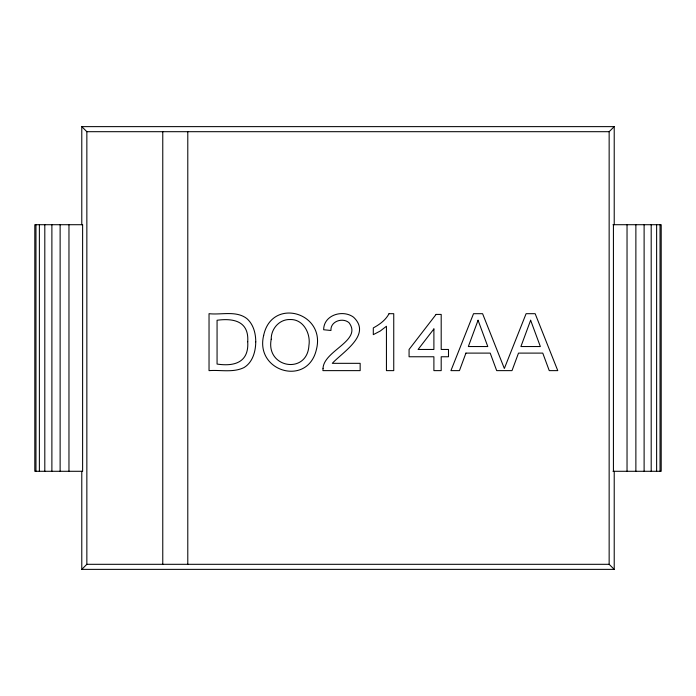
<?xml version="1.0" encoding="UTF-8"?>
<svg xmlns="http://www.w3.org/2000/svg" width="696" height="696" viewBox="0 0 696 696"><rect width="100%" height="100%" fill="white"/><g stroke="black" fill="none" stroke-linecap="round" stroke-linejoin="round"><path stroke-width="1.04" d="M81.78 471.288L81.78 569.372L86.852 564.308L609.148 564.308L614.22 569.372L614.22 471.288M81.78 224.712L81.78 126.629L86.852 131.692L609.148 131.692L614.22 126.629L614.22 224.712M81.78 126.629L614.22 126.629M613.011 224.712L661.2 224.712L661.2 471.288L613.011 471.288M81.78 569.372L614.22 569.372M660.034 224.712L660.034 471.288M656.624 224.712L656.624 471.288M651.195 224.712L651.195 471.288M644.113 224.712L644.113 471.288M635.874 224.712L635.874 471.288M627.035 224.712L627.035 471.288M613.428 224.712L613.428 471.288M609.148 131.692L609.148 564.308M187.79 131.692L187.79 564.308M162.768 131.692L162.768 564.308M86.852 131.692L86.852 564.308M68.965 224.712L68.965 471.288M60.126 224.712L60.126 471.288M51.887 224.712L51.887 471.288M44.805 224.712L44.805 471.288M39.376 224.712L39.376 471.288M35.966 224.712L35.966 471.288M271.223 339.239C265.428 367.993 307.206 375.066 308.928 345.468C310.834 333.636 303.439 319.081 290.154 319.525C279.409 319.133 271.005 328.834 271.223 339.239M247.724 341.727C249.064 361.981 235.013 366.775 217.065 364.06L217.065 320.256C233.926 317.985 249.098 321.413 247.724 341.727M323.04 368.349L322.927 370.629L360.154 370.629L360.154 363.329L332.296 363.329C343.006 351.811 371.995 334.672 353.542 317.193C342.884 309.259 323.657 314.879 323.657 329.747L330.957 330.478C330.252 321.274 342.667 317.219 349 322.692C362.625 340.588 323.831 350.523 323.04 368.349M255.754 341.849C255.65 351.436 252.735 362.32 244.009 367.566C233.16 372.882 220.571 369.733 209.035 370.629L209.035 313.687C221.276 315.088 236.24 310.355 246.845 318.577C253.448 324.345 255.754 333.375 255.754 341.849M263.671 335.359C254.701 371.655 307.623 387.08 316.375 349.644C326.12 312.487 271.832 296.827 263.671 335.359M465.928 353.107L459.447 370.629L450.93 370.629L473.532 313.687L482.589 313.687L504.348 368.48L526.098 313.687L535.154 313.687L557.766 370.629L549.248 370.629L542.767 353.107L518.494 353.107L512.012 370.629L496.683 370.629L490.202 353.107L465.928 353.107M478.065 320.256L468.347 346.538L487.783 346.538L478.065 320.256M530.63 320.256L520.913 346.538L540.348 346.538L530.63 320.256M389.038 313.687C385.671 320.116 379.546 324.536 373.3 327.92L373.3 334.654L380.242 331.035L386.437 326.259L386.437 370.629L393.745 370.629L393.745 313.687L389.038 313.687M436.087 314.418L409.074 349.462L409.074 356.761L433.895 356.761L433.895 370.629L441.194 370.629L441.194 356.761L448.494 356.761L448.494 349.462L441.194 349.462L441.194 314.418L436.087 314.418M433.895 328.947L418.087 349.462L433.895 349.462L433.895 328.947M82.615 224.712L34.8 224.712L34.8 471.288L82.615 471.288L82.615 224.712"/></g></svg>
